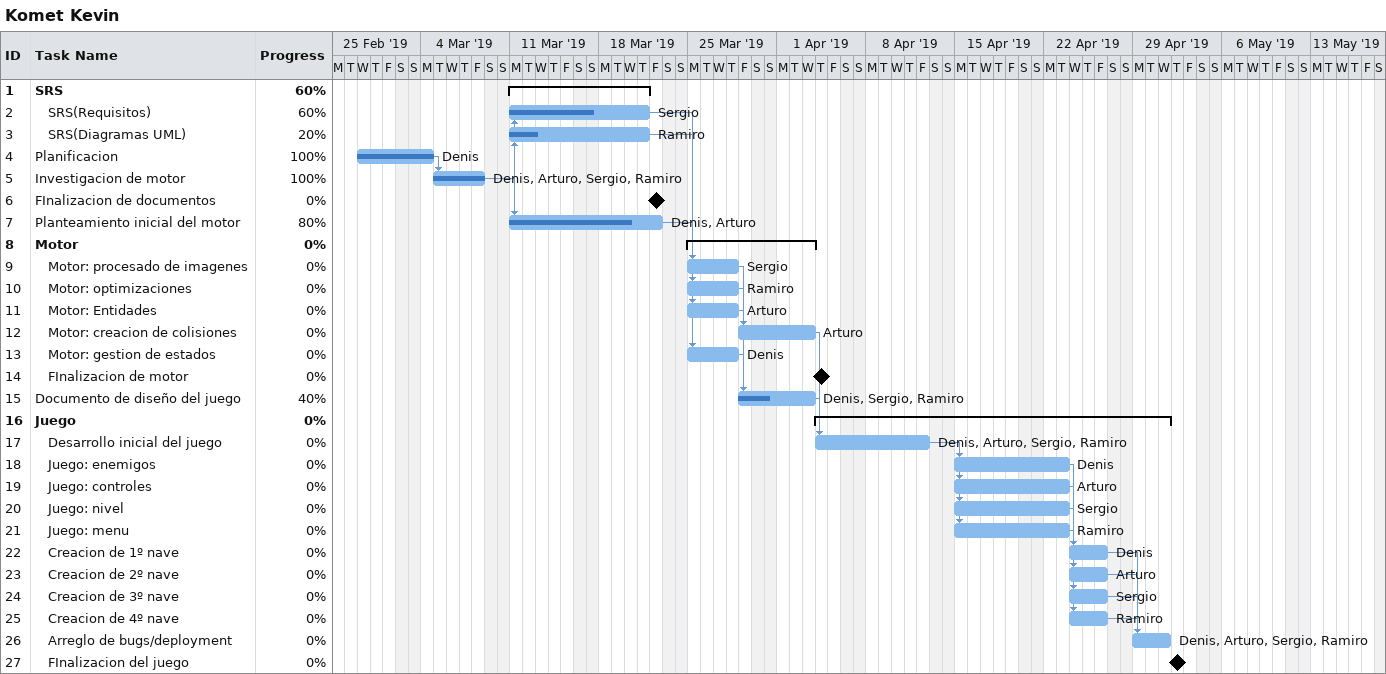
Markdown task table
Komet Kevin

| ID | Level | Task | Start | Finish | Predecessors | Resources | % complete |
|---|---|---|---|---|---|---|---|
| 1 | 1 | **SRS** | 2019-03-11 | 2019-03-21 |  |  | 60 |
| 2 | 2 | SRS(Requisitos) | 2019-03-11 | 2019-03-21 | 5 | Sergio | 60 |
| 3 | 2 | SRS(Diagramas UML) | 2019-03-11 | 2019-03-21 | 5 | Ramiro | 20 |
| 4 | 1 | Planificacion | 2019-02-27 | 2019-03-04 |  | Denis | 100 |
| 5 | 1 | Investigacion de motor | 2019-03-05 | 2019-03-08 | 4 | Denis, Arturo, Sergio, Ramiro | 100 |
| 6 | 1 | FInalizacion de documentos (milestone) | 2019-03-22 | 2019-03-22 |  |  | 0 |
| 7 | 1 | Planteamiento inicial del motor | 2019-03-11 | 2019-03-22 | 5 | Denis, Arturo | 80 |
| 8 | 1 | **Motor** | 2019-03-25 | 2019-04-03 |  |  | 0 |
| 9 | 2 | Motor: procesado de imagenes | 2019-03-25 | 2019-03-28 | 2, 3, 7 | Sergio | 0 |
| 10 | 2 | Motor: optimizaciones | 2019-03-25 | 2019-03-28 | 2, 3, 7 | Ramiro | 0 |
| 11 | 2 | Motor: Entidades | 2019-03-25 | 2019-03-28 | 7 | Arturo | 0 |
| 12 | 2 | Motor: creacion de colisiones | 2019-03-29 | 2019-04-03 | 11 | Arturo | 0 |
| 13 | 2 | Motor: gestion de estados | 2019-03-25 | 2019-03-28 | 7 | Denis | 0 |
| 14 | 2 | FInalizacion de motor (milestone) | 2019-04-04 | 2019-04-04 |  |  | 0 |
| 15 | 1 | Documento de diseño del juego | 2019-03-29 | 2019-04-03 | 9, 10, 13 | Denis, Sergio, Ramiro | 40 |
| 16 | 1 | **Juego** | 2019-04-04 | 2019-05-01 |  |  | 0 |
| 17 | 2 | Desarrollo inicial del juego | 2019-04-04 | 2019-04-12 | 12, 15 | Denis, Arturo, Sergio, Ramiro | 0 |
| 18 | 2 | Juego: enemigos | 2019-04-15 | 2019-04-23 | 17 | Denis | 0 |
| 19 | 2 | Juego: controles | 2019-04-15 | 2019-04-23 | 17 | Arturo | 0 |
| 20 | 2 | Juego: nivel | 2019-04-15 | 2019-04-23 | 17 | Sergio | 0 |
| 21 | 2 | Juego: menu | 2019-04-15 | 2019-04-23 | 17 | Ramiro | 0 |
| 22 | 2 | Creacion de 1º nave | 2019-04-24 | 2019-04-26 | 18 | Denis | 0 |
| 23 | 2 | Creacion de 2º nave | 2019-04-24 | 2019-04-26 | 19 | Arturo | 0 |
| 24 | 2 | Creacion de 3º nave | 2019-04-24 | 2019-04-26 | 20 | Sergio | 0 |
| 25 | 2 | Creacion de 4º nave | 2019-04-24 | 2019-04-26 | 21 | Ramiro | 0 |
| 26 | 2 | Arreglo de bugs/deployment | 2019-04-29 | 2019-05-01 | 22, 23, 24, 25 | Denis, Arturo, Sergio, Ramiro | 0 |
| 27 | 2 | FInalizacion del juego (milestone) | 2019-05-02 | 2019-05-02 |  |  | 0 |
